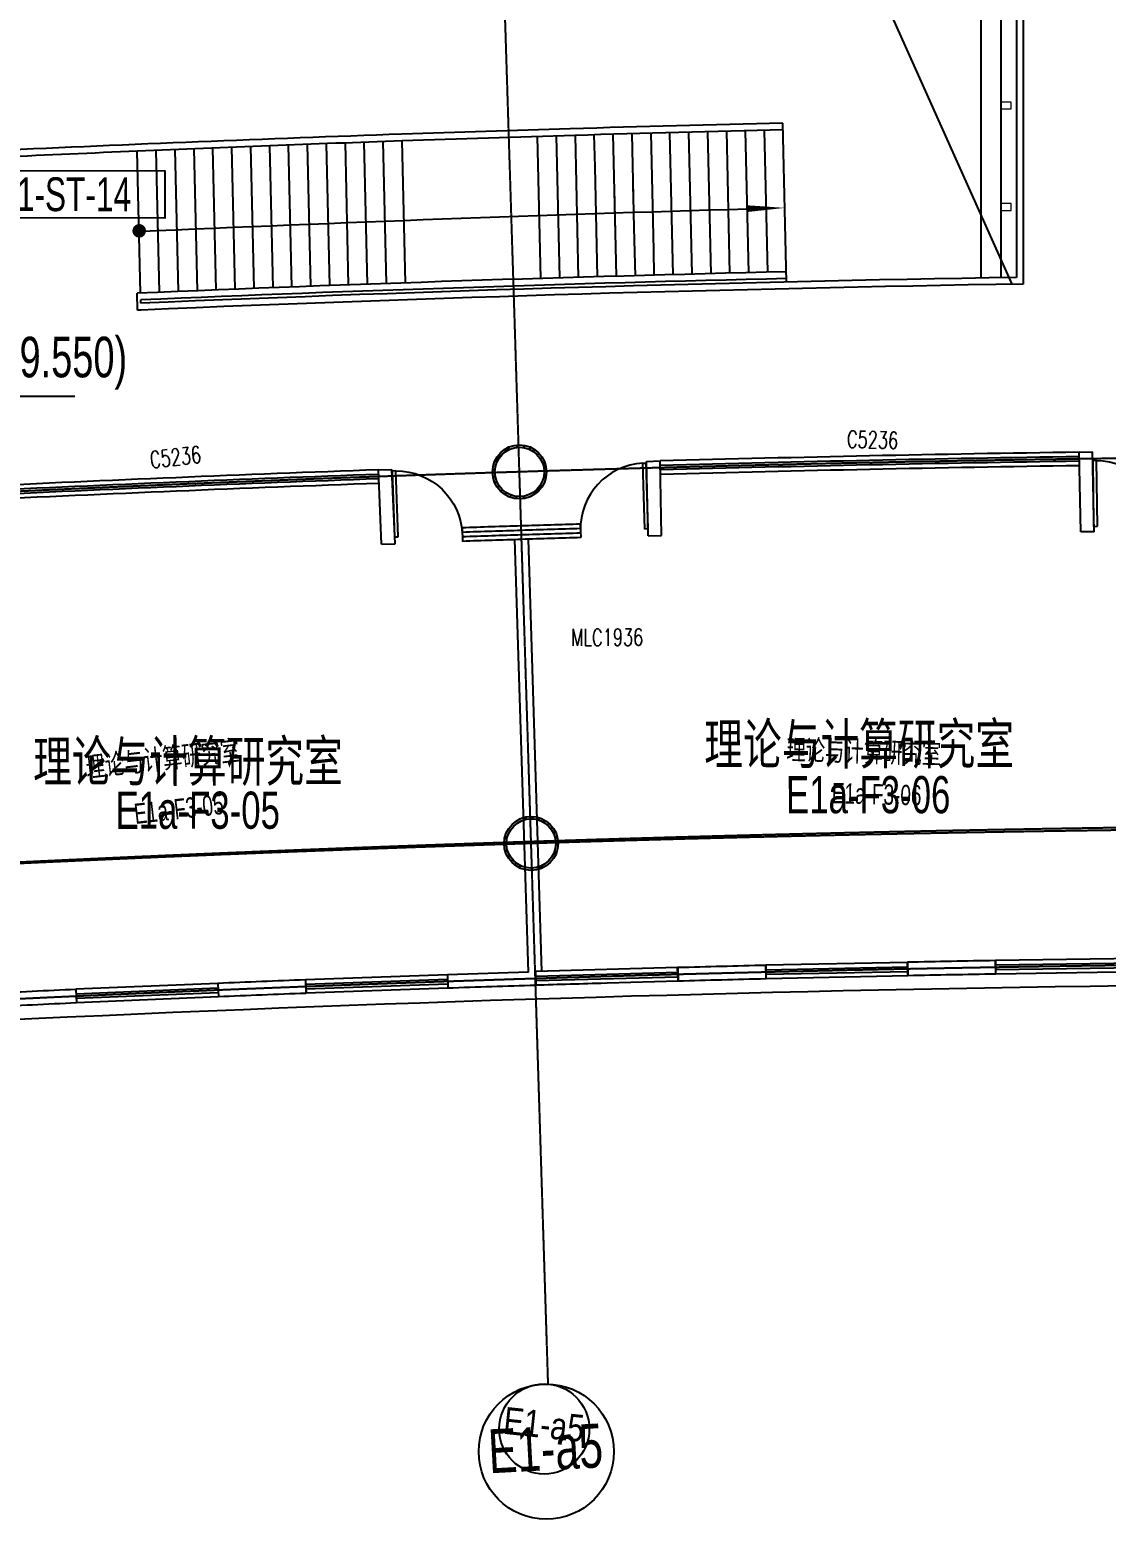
# Model space of a CAD drawing. Header units: millimetres. Extents: x -174040 to 151923, y -227569 to 142020.
# Drawn here: x -87908 to -71980, y -5668 to 16365 of the extents above; entities that cross this region are included whole.
import ezdxf
from ezdxf.enums import TextEntityAlignment as Align

# ---------------------------------------------------------------- set-up
doc = ezdxf.new("R2010")
doc.units = ezdxf.units.MM
doc.header["$LTSCALE"] = 5
doc.linetypes.add('E-RG-1F$0$$0$DOTE', pattern=[2.42, 2, -0.2, 0.02, -0.2])
doc.linetypes.add('XRE2$0$HIDDEN', pattern=[0.375, 0.25, -0.125])
for name, color, linetype in [('00外装饰面', 21, 'Continuous'), ('A—墙体', 7, 'Continuous'), ('A—文字索引', 40, 'Continuous'), ('A—楼梯、电梯、栏杆', 50, 'Continuous'), ('A—设备管丼、主管符号', 50, 'Continuous'), ('A—轴线、尺寸', 1, 'Continuous'), ('A—门窗', 135, 'Continuous'), ('E-COLS-F3$0$0S-COLS-HATCH', 8, 'Continuous'), ('E-COLS-F3$0$0S-COLS-HATCH-I', 8, 'Continuous'), ('E-COLS-F3$0$0S-COLS-LINE', 4, 'Continuous'), ('E1-RI-3F$0$A-SYMB-DOOR', 4, 'Continuous'), ('E1-RI-3F$0$J-DOTE轴线', 1, 'Continuous'), ('I-平面-标高（总）', 40, 'Continuous'), ('I—平面—文字', 40, 'Continuous'), ('I—平面—文字（放大1：100）', 40, 'XRE2$0$HIDDEN'), ('I—平面—标高', 40, 'Continuous'), ('I—平面—门', 22, 'Continuous'), ('I—平面—门编号', 22, 'Continuous'), ('XRE1$0$A-SYMB', 4, 'Continuous'), ('XRE1$0$A-SYMB-NUMB-T', 4, 'Continuous'), ('轴线100', 1, 'Continuous')]:
    doc.layers.add(name, color=color, linetype=linetype)
doc.layers.add('E1-RI-3F$0$A-GLAZ-CWMG', color=3, linetype='Continuous', lineweight=5)
doc.layers.add('E2-RI-3F$0$A-GLAZ-CWMG', color=3, linetype='Continuous', lineweight=5)
doc.styles.add('ARIAL', font='arial.ttf')
doc.styles.add('E1-RI-3F$0$ECADI-TXT', font='simplex.shx', dxfattribs={"bigfont": 'hztxt.shx'})
doc.styles.add('XD2008', font='SIMYOU.TTF', dxfattribs={"width": 0.7})
doc.styles.add('XRE1$0$ECADI-TXT', font='simplex.shx', dxfattribs={"bigfont": 'hztxt.shx'})
doc.styles.add('幼圆', font='SIMYOU.TTF', dxfattribs={"width": 0.7})
pattern_1 = [(45, (0, 0), (-53.0330086, 53.0330086), [])]

# ---------------------------------------------------------------- blocks, each defined once
blk = doc.blocks.new('biaogao')
at = {"layer": 'I—平面—标高'}
blk.add_line((11716360, -6091840), (11717260, -6091840), dxfattribs=at)
for points in [[(11716360, -6091390), (11719252, -6091390)], [(11716360, -6091390), (11716810, -6091840)], [(11716810, -6091840), (11717260, -6091390)]]:
    blk.add_lwpolyline(points, dxfattribs=at)
at = {"layer": 'I—平面—标高', "style": 'XD2008', "width": 0.7, "flags": 8}
blk.add_attdef('%%p0.000(-0.100)', text='', height=600, dxfattribs=at).set_placement((11716840, -6091293), align=Align.BOTTOM_LEFT)
blk = doc.blocks.new('XRE3')
at = {"layer": 'E-COLS-F3$0$0S-COLS-HATCH'}
h = blk.add_hatch(color=18, dxfattribs=at)
edge = h.paths.add_edge_path()
edge.add_arc((11763117, -6199394), 400, 0, 360)
edge = h.paths.add_edge_path(flags=17)
edge.add_arc((11763117, -6199394), 365, 0, 360)
h = blk.add_hatch(color=18, dxfattribs=at)
edge = h.paths.add_edge_path()
edge.add_arc((11763289, -6204891), 400, 0, 360)
edge = h.paths.add_edge_path(flags=17)
edge.add_arc((11763289, -6204891), 365, 0, 360)
at = {"layer": 'E-COLS-F3$0$0S-COLS-HATCH-I'}
h = blk.add_hatch(dxfattribs=at)
h.set_pattern_fill('ANSI31', color=256, scale=600, style=0)
h.set_pattern_definition(pattern_1)
edge = h.paths.add_edge_path()
edge.add_arc((11763117, -6199394), 400, 0, 360)
edge = h.paths.add_edge_path(flags=17)
edge.add_arc((11763117, -6199394), 365, 0, 360)
h = blk.add_hatch(dxfattribs=at)
h.set_pattern_fill('ANSI31', color=256, scale=600, style=0)
h.set_pattern_definition(pattern_1)
edge = h.paths.add_edge_path()
edge.add_arc((11763289, -6204891), 400, 0, 360)
edge = h.paths.add_edge_path(flags=17)
edge.add_arc((11763289, -6204891), 365, 0, 360)
at = {"layer": 'E-COLS-F3$0$0S-COLS-LINE', "color": 255}
for centre, radius in [((11763117, -6199394), 400), ((11763117, -6199394), 365), ((11763289, -6204891), 400), ((11763289, -6204891), 365)]:
    blk.add_circle(centre, radius, dxfattribs=at)
blk = doc.blocks.new('E1-RI-3F$0$$TCHSYS$WIN2D')
for p, q in [((-0.5, 0.5), (0.5, 0.5)), ((-0.5, 0.5), (-0.5, -0.5)), ((0.5, 0.5), (0.5, -0.5)), ((0.5, 0.167), (-0.5, 0.167)), ((0.5, -0.167), (-0.5, -0.167)), ((-0.5, -0.5), (0.5, -0.5))]:
    blk.add_line(p, q)
blk = doc.blocks.new('E1-RI-3F$0$$DORLIB2D$00000001')
for p, q in [((0.45, 0.975), (0.5, 0.975)), ((0.45, 0), (0.45, 0.975)), ((0.5, 0), (0.5, 0.975)), ((0.5, 0), (0.45, 0))]:
    blk.add_line(p, q)
blk.add_arc((0.475, 0), 0.975, 91.4693, 180)
blk = doc.blocks.new('E1-RI-3F$0$ECADI-TAG-DOOR')
blk = doc.blocks.new('E1-RI-3F$0$Rectangular Mullion - Wood 100mm x 200mm-9114646-E1b 和 E1c 号楼三层平面图 BLDG E1b AND E1c THIRD FLOOR PLAN')
at = {"layer": 'E2-RI-3F$0$A-GLAZ-CWMG', "color": 8}
for p, q in [((-50, 75), (50, 75)), ((-50, -75), (-50, 75)), ((50, 75), (50, -75))]:
    blk.add_line(p, q, dxfattribs=at)
blk = doc.blocks.new('XRE1$0$ECADI-TAG-CODE')
at = {"layer": 'XRE1$0$A-SYMB-NUMB-T', "color": 1}
blk.add_lwpolyline([(0, 3.5), (15, 3.5), (15, 0), (0, 0)], close=True, dxfattribs=at)
at = {"layer": 'XRE1$0$A-SYMB-NUMB-T', "style": 'XRE1$0$ECADI-TXT', "width": 0.7}
blk.add_attdef('CODE', text='', height=2.5, dxfattribs=at).set_placement((7.5, 1.75), align=Align.MIDDLE_CENTER)
blk = doc.blocks.new('A$C1C9D1350')
at = {"layer": '轴线100', "linetype": 'E-RG-1F$0$$0$DOTE'}
blk.add_line((-200754.7, -3148.4), (-201683.9, 26372.5), dxfattribs=at)
at = {"layer": '轴线100', "linetype": 'ByBlock'}
blk.add_circle((-200813.5, -3812.5), 666.7, dxfattribs=at)
at = {"layer": '轴线100', "linetype": 'E-RG-1F$0$$0$DOTE'}
for centre, radius, start, end in [((-185606.9, -484410.1), 495000, 90.381865, 98.026074), ((-184892.4, -489863.5), 495000, 90.381865, 98.020825), ((-185606.9, -484410.1), 487500, 90.131059, 98.027565)]:
    blk.add_arc(centre, radius, start, end, dxfattribs=at)
at = {"layer": '轴线100', "color": 40, "style": 'ARIAL', "width": 0.8}
blk.add_text('E1-a5', height=400, rotation=354, dxfattribs=at).set_placement((-200817.2, -3746), align=Align.MIDDLE_CENTER)

msp = doc.modelspace()

# ---------------------------------------------------------------- linework, layer by layer
at = {"layer": '00外装饰面', "linetype": 'ByBlock', "ltscale": 5}
msp.add_lwpolyline([(-134258.8, -2040.1), (-134130.3, -2646.9, -0.0343521), (-67514.1, 2263.8), (-67252.4, 5211.2)], format="xyb", dxfattribs=at)
at = {"layer": 'A—墙体'}
for p, q in [((-78781.4, 9980.4), (-78581.5, 9985.9)), ((-78758.3, 8880.6), (-78781.4, 9980.4)), ((-78558.4, 8886.1), (-78581.5, 9985.9)), ((-72382.8, 10116.1), (-72182.9, 10119)), ((-72358.1, 8935.9), (-72382.8, 10116.1)), ((-72158.1, 8938.6), (-72182.9, 10119)), ((-82748.7, 9854.7), (-82548.8, 9861.8)), ((-82702.6, 8755.7), (-82748.7, 9854.7)), ((-82502.7, 8762.8), (-82548.8, 9861.8)), ((-80529.2, 2426), (-80730.6, 8822.1)), ((-80329.3, 2432.3), (-80530.7, 8828.4)), ((-78758.3, 8880.6), (-78558.4, 8886.1)), ((-82702.6, 8755.7), (-82502.7, 8762.8)), ((-81728.6, 2387.2), (-80529.4, 2430)), ((-78318.3, 2490.9), (-78316.2, 2290.9)), ((-77018.6, 2524.4), (-77016.5, 2324.4)), ((-74918.9, 2571.1), (-74916.8, 2371.2)), ((-73619.1, 2595.5), (-73617, 2395.6)), ((-83827.2, 2310.5), (-83821, 2110.6)), ((-81728.6, 2387.2), (-81722.3, 2186.7)), ((-87224.4, 2168.1), (-87218.2, 1968.2))]:
    msp.add_line(p, q, dxfattribs=at)
for centre, radius, start, end in [((-65788.3, -485020.4), 494000, 90.738805, 90.762002), ((-65127.4, -484415.8), 487085.4, 91.39889, 91.551826), ((-65127.4, -484415.8), 487085.4, 90.998926, 91.15185), ((-65127.4, -484415.8), 487085.4, 92.200195, 92.353119), ((-65127.4, -484415.8), 486885.4, 91.80025, 91.953232), ((-65127.4, -484415.8), 486885.4, 91.679382, 91.80025), ((-65127.4, -484415.8), 486885.4, 91.399217, 91.552216), ((-65127.4, -484415.8), 486885.4, 90.998926, 91.15185), ((-65127.4, -484415.8), 487085.4, 92.600159, 92.753096), ((-65127.4, -484415.8), 486885.4, 92.200359, 92.353346), ((-65127.4, -484415.8), 486885.4, 92.600487, 92.753486)]:
    msp.add_arc(centre, radius, start, end, dxfattribs=at)
at = {"layer": 'A—楼梯、电梯、栏杆'}
for p, q in [((-76708.9, 12634.1), (-76763.8, 14983.5)), ((-80400.1, 14785.3), (-80351.1, 12685.8)), ((-80120.3, 14793.8), (-80071.2, 12694.3)), ((-79840.4, 14802.1), (-79791.3, 12702.7)), ((-79560.5, 14810.3), (-79549.4, 14337.1)), ((-79280.6, 14818.3), (-79246.4, 13353.2)), ((-79000.7, 14826.2), (-78968.1, 13431)), ((-78720.8, 14833.9), (-78680.4, 13104.2)), ((-78440.9, 14841.5), (-78391.9, 12742)), ((-78161, 14848.9), (-78112, 12749.4)), ((-77881.1, 14856.1), (-77832.1, 12756.7)), ((-77601.2, 14863.2), (-77552.2, 12763.8)), ((-77321.3, 14870.1), (-77272.3, 12770.7)), ((-77041.4, 14876.9), (-76992.4, 12777.5)), ((-86267.6, 12469.1), (-86316.6, 14568.9)), ((-85987.8, 12481), (-86036.8, 14580.7)), ((-85708, 12492.6), (-85757, 14592.4)), ((-85428.1, 12504.2), (-85477.2, 14603.9)), ((-85148.3, 12515.5), (-85197.4, 14615.2)), ((-84868.5, 12526.7), (-84917.6, 14626.4)), ((-84588.7, 12537.8), (-84637.7, 14637.4)), ((-84308.9, 12548.7), (-84357.9, 14648.3)), ((-84029.1, 12559.4), (-84078.1, 14659)), ((-83749.2, 12570), (-83798.3, 14669.6)), ((-83469.4, 12580.4), (-83518.4, 14680)), ((-83189.6, 12590.6), (-83238.6, 14690.2)), ((-82909.7, 12600.7), (-82958.7, 14700.3)), ((-82629.9, 12610.7), (-82678.9, 14710.3)), ((-82350, 12620.5), (-82399.1, 14720)), ((-79839.2, 14752.1), (-79839.1, 14748.4)), ((-79549.4, 14337.1), (-79511.5, 12710.8)), ((-79261.7, 14009), (-79231.6, 12718.9)), ((-78983.4, 14084.4), (-78978, 13853.8)), ((-79525.3, 13303.5), (-79524.6, 13275.3)), ((-78968.1, 13431), (-78951.7, 12726.7)), ((-78680.4, 13104.2), (-78671.8, 12734.5)), ((-86311.7, 12217), (-86317.5, 12467)), ((-86264.1, 12319.1), (-86265.2, 12369.1))]:
    msp.add_line(p, q, dxfattribs=at)
for points in [[(-73307.9, 28355.4), (-73307.9, 12701.9)], [(-73207.9, 28355.3), (-73207.9, 12603.5)]]:
    msp.add_lwpolyline(points, dxfattribs=at)
msp.add_lwpolyline([(-76734.5, 13730.1, 0, 100, 0), (-77294.4, 13718.5, 100, 100, 0)], format="xyseb", dxfattribs=at)
at = {"layer": 'A—楼梯、电梯、栏杆', "extrusion": (0, 0, -1), "const_width": 100}
msp.add_lwpolyline([(86295.8, 13440, 1), (86282.3, 13340.9, 1)], format="xyb", close=True, dxfattribs=at)
at = {"layer": 'A—楼梯、电梯、栏杆'}
for centre, radius, start, end in [((-65094.4, -484730.3), 499850, 91.337737, 91.698757), ((-65094.4, -484730.3), 499850, 91.984422, 92.674389), ((-65094.4, -484730.3), 499850, 91.698757, 91.984422), ((-65094.4, -484730.3), 499750, 91.691179, 91.984422), ((-65094.4, -484730.3), 499750, 91.337737, 91.691179), ((-65094.4, -484730.3), 499750, 92.43385, 92.663177), ((-65094.4, -484730.3), 499750, 91.984422, 92.43385), ((-60916.1, -547632), 561582.2, 91.671223, 92.592035), ((-65089.5, -484930.2), 497850, 91.33776, 92.443795), ((-65089.5, -484930.2), 497750, 91.33776, 92.438261), ((-65089.5, -484930.2), 497700, 90.946157, 92.438372), ((-65089.5, -484930.2), 497600, 90.934831, 92.438592), ((-65089.5, -484930.2), 497600, 92.438592, 92.444351)]:
    msp.add_arc(centre, radius, start, end, dxfattribs=at)
at = {"layer": 'A—设备管丼、主管符号'}
msp.add_lwpolyline([(-73373.8, 12600.8), (-78961.7, 25072.2), (-135204.1, 22850.1)], dxfattribs=at)
at = {"layer": 'A—轴线、尺寸', "linetype": 'E-RG-1F$0$$0$DOTE'}
msp.add_line((-80237.4, -3668.6), (-80662.1, 9824.8), dxfattribs=at)
at = {"layer": 'A—轴线、尺寸', "linetype": 'ByBlock'}
msp.add_circle((-80265.8, -4668.2), 1000, dxfattribs=at)
at = {"layer": 'A—轴线、尺寸', "linetype": 'E-RG-1F$0$$0$DOTE'}
msp.add_arc((-65089.5, -484930.2), 489500, 89.989764, 97.876538, dxfattribs=at)
at = {"layer": 'A—门窗'}
for p, q in [((-73837.9, 28097.7), (-73837.9, 12692.9)), ((-73537.9, 28097.7), (-73537.9, 12698.1)), ((-79762.3, 9051.9), (-79756.4, 8852)), ((-81511.5, 8996.9), (-81504.8, 8797))]:
    msp.add_line(p, q, dxfattribs=at)
for radius, start, end in [(495100, 90.844054, 91.561558), (495033.3, 90.844006, 91.561606), (494966.7, 90.843957, 91.561655), (494900, 90.843909, 91.561703), (495100, 92.044054, 92.738412), (495033.3, 92.044006, 92.738458), (494966.7, 92.043957, 92.738503), (494900, 92.043909, 92.738548), (494200, 91.701359, 91.802805), (494200, 91.802805, 91.904253), (494133.3, 91.802805, 91.904253), (494066.7, 91.802805, 91.904253), (494000, 91.802805, 91.904253), (494133.3, 91.701359, 91.802805), (494066.7, 91.701359, 91.802805), (494000, 91.701359, 91.802805)]:
    msp.add_arc((-65089.5, -484930.2), radius, start, end, dxfattribs=at)
at = {"layer": 'E1-RI-3F$0$J-DOTE轴线'}
msp.add_lwpolyline([(-67538.3, 5387.1), (-67788.8, 2562.3, 0.034032), (-133895, -2310.2), (-134005.9, -1786.2)], format="xyb", dxfattribs=at)

# ---------------------------------------------------------------- block references
at = {"layer": 'A—门窗'}
msp.add_blockref('XRE3', (-11843778.7, 6209218.7), dxfattribs=at)
for p, xscale, yscale, zscale, rotation in [((-79368.5, 2362.4), 2100, 200, 2100, 181.5558202144666), ((-75966.7, 2447.5), 2100, 200.0000000000011, 2100, 181.1996159351624), ((-72567.8, 2512.4), 2099.999999999981, 199.9999999999986, 2099.999999999981, 180.843411655858), ((-86171.2, 2114.9), -2100, 199.9999999999999, 2100, 2.400886183105833), ((-82774.4, 2249.1), -2100, 200.0000000000001, 2100, 2.044681623708398)]:
    msp.add_blockref('E1-RI-3F$0$$TCHSYS$WIN2D', p, dxfattribs=dict(at, xscale=xscale, yscale=yscale, zscale=zscale, rotation=rotation))
at = {"layer": 'E1-RI-3F$0$A-GLAZ-CWMG', "color": 8, "extrusion": (0, 0, -1), "rotation": 90.00000000004971}
for p in [(73462.9, 15243.3), (73462.9, 13743.3)]:
    msp.add_blockref('E1-RI-3F$0$Rectangular Mullion - Wood 100mm x 200mm-9114646-E1b 和 E1c 号楼三层平面图 BLDG E1b AND E1c THIRD FLOOR PLAN', p, dxfattribs=at)
at = {"layer": 'I-平面-标高（总）'}
ref = msp.add_blockref('biaogao', (-11806491.7, 6102336.5), dxfattribs=at)
ref.add_attrib('%%p0.000(-0.100)', '9.600(9.550)', dxfattribs={"layer": 'I—平面—标高', "height": 600, "style": 'XD2008', "width": 0.7}).set_placement((-89652, 11043.7), align=Align.BOTTOM_LEFT)
at = {"layer": 'I—平面—门'}
for p, xscale, yscale, zscale, rotation in [((-79259.5, 8966.3), 999.9999999999949, 999.9999999999953, -1000, 1.643379050931545), ((-71661.5, 9025.8), -1000, 1000, 1000, 0.7622330967712011), ((-82007.9, 8879.8), -1000, 1000, 1000, 1.962232972490803)]:
    msp.add_blockref('E1-RI-3F$0$$DORLIB2D$00000001', p, dxfattribs=dict(at, xscale=xscale, yscale=yscale, zscale=zscale, rotation=rotation))
at = {"layer": 'I—平面—门编号'}
ref = msp.add_blockref('E1-RI-3F$0$ECADI-TAG-DOOR', (-74852.5, 9429.6), dxfattribs=dict(at, xscale=100.0000000022703, yscale=100.0000000022703, zscale=100.0000000022703, rotation=358.4330151896527))
ref.add_attrib('门窗主编号1', 'C5236', dxfattribs={"layer": 'E1-RI-3F$0$A-SYMB-DOOR', "height": 250, "rotation": 358.43302, "style": 'E1-RI-3F$0$ECADI-TXT', "width": 0.7}).set_placement((-75062.5, 10164.1), align=Align.RIGHT)
ref = msp.add_blockref('E1-RI-3F$0$ECADI-TAG-DOOR', (-85049.7, 9264.2), dxfattribs=dict(at, xscale=100.0000000022703, yscale=100.0000000022703, zscale=100.0000000022703, rotation=6.543582240994687))
ref.add_attrib('门窗主编号1', 'C5236', dxfattribs={"layer": 'E1-RI-3F$0$A-SYMB-DOOR', "height": 250, "rotation": 6.54358, "style": 'E1-RI-3F$0$ECADI-TXT', "width": 0.7}).set_placement((-85361.2, 9961.7), align=Align.RIGHT)
ref = msp.add_blockref('E1-RI-3F$0$ECADI-TAG-DOOR', (-78597.7, 6526.8), dxfattribs=dict(at, xscale=100.00000000227, yscale=100.0000000022701, zscale=100.0000000022701, rotation=0.2116002356093439))
ref.add_attrib('门窗主编号1', 'MLC1936', dxfattribs={"layer": 'E1-RI-3F$0$A-SYMB-DOOR', "height": 250, "rotation": 0.2116, "style": 'E1-RI-3F$0$ECADI-TXT', "width": 0.7}).set_placement((-78830.4, 7254.4), align=Align.RIGHT)
at = {"layer": 'XRE1$0$A-SYMB'}
ref = msp.add_blockref('XRE1$0$ECADI-TAG-CODE', (-88910.5, 13583.5), dxfattribs=dict(at, xscale=200.0000000186264, yscale=200.0000000186264, zscale=200.0000000186264, rotation=359.9358798885455))
ref.add_attrib('CODE', 'E1-ST-14', dxfattribs={"layer": 'XRE1$0$A-SYMB-NUMB-T', "color": 40, "height": 500, "rotation": 359.93588, "style": '幼圆', "width": 0.7}).set_placement((-87410.1, 13931.8), align=Align.MIDDLE_CENTER)
at = {"layer": '轴线100'}
msp.add_blockref('A$C1C9D1350', (120517.4, -520.6), dxfattribs=at)

# ---------------------------------------------------------------- texts
at = {"layer": 'A—文字索引', "style": 'ARIAL', "width": 0.7}
msp.add_text('E1-a5', height=650, rotation=3.10524, dxfattribs=at).set_placement((-80276.5, -4619.4), align=Align.MIDDLE_CENTER)
at = {"layer": 'I—平面—文字', "linetype": 'ByBlock', "style": 'XD2008', "width": 0.7}
for s, height, rotation, p in [('理论与计算研究室', 600, 0.07156, (-77927.7, 5498.3, 0)), ('理论与计算研究室', 600, 0.07156, (-87858.7, 5242.8, 0)), ('E1a-F3-06', 550, 0.02763, (-76718.7, 4774.3)), ('E1a-F3-05', 550, 0.02763, (-86638.7, 4544.3))]:
    msp.add_text(s, height=height, rotation=rotation, dxfattribs=at).set_placement(p)
at = {"layer": 'I—平面—文字（放大1：100）', "linetype": 'ByBlock', "style": 'XD2008', "width": 0.7}
for s, rotation, p in [('理论与计算研究室', 6.54, (-87063.7, 5304.7, 0)), ('理论与计算研究室', 358.43, (-76716.6, 5569.5, 0)), ('E1a-F3-06', 358.43, (-76044.2, 4924.9)), ('E1a-F3-05', 6.54, (-86344.4, 4615.3))]:
    msp.add_text(s, height=300, rotation=rotation, dxfattribs=at).set_placement(p)

doc.saveas('drawing.dxf')
